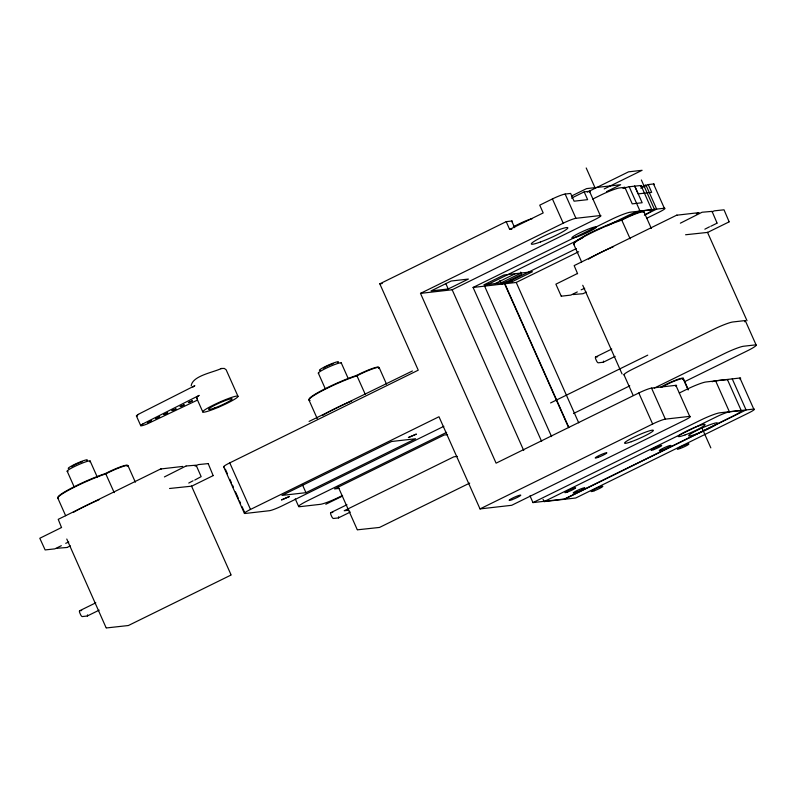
<?xml version="1.0" encoding="UTF-8"?>
<svg xmlns="http://www.w3.org/2000/svg" width="796" height="796" viewBox="0 0 796 796"><rect width="100%" height="100%" fill="white"/><g stroke="black" fill="none" stroke-linecap="round" stroke-linejoin="round"><path stroke-width="1.19" d="M66.784 539.031L106.087 627.716M582.752 285.276L622.054 373.961M231.069 574.851L191.478 485.988M717.067 223.049L712.072 211.398M164.404 476.933L185.985 466.028M680.371 223.179L702.052 212.243L712.052 211.378M61.64 527.479L39.8 538.265L45.133 549.927L54.854 548.862L61.332 545.688M213.149 475.6L208.254 463.73M577.379 273.545L555.887 284.172L561.24 296.192M729.146 221.815L724.022 209.816L714.281 210.84L712.092 211.885M716.967 223.208L710.728 226.313M230.85 575.13L128.365 625.527L106.316 627.964M309.087 421.412L412.428 370.976M194.761 480.068L201.149 476.645L196.124 465.192L186.194 465.978M188.742 483.053L193.06 480.784M704.848 229.188L709.495 226.81M137.589 414.865L138.424 414.348M141.907 424.566L142.743 424.049M729.017 221.915L707.694 232.402L685.585 234.76M224.074 466.934A10.686 1.174 -24 0 1 229.765 462.874L418.248 370.18L379.801 283.824L506.206 221.656L511.699 221.029L514.654 227.686M571.488 198.124L584.174 191.886L587.627 199.647L574.085 201.189L570.633 193.428L565.14 194.055A10.686 1.174 -24 0 0 552.414 198.93L539.738 205.169L543.19 212.93L509.659 229.417L506.206 221.656M571.448 196.055L586.592 188.612L620.641 184.722L606.582 191.637M513.37 226.711L519.838 223.527A10.686 1.174 -24 0 1 532.196 218.711M587.329 192.125L628.561 171.837L642.103 170.294L604.214 188.931M592.731 199.06L600.482 195.239A16.029 1.761 -24 0 1 619.567 187.936L624.87 187.329L632.233 203.866L642.163 202.741L634.8 186.194M242.064 506.664L245.098 513.48A10.686 1.174 -24 0 1 250.501 509.44L438.984 416.746L480.018 508.913L511.679 505.301L684.301 420.407A10.686 1.174 -24 0 0 689.704 416.368L675.874 385.324L651.536 388.1A10.686 1.174 -24 0 0 638.81 392.975L496.097 463.163L420.497 293.376L563.22 223.188A10.686 1.174 -24 0 1 575.936 218.313L600.284 215.537L589.488 191.279L584.174 191.886M641.397 187.04L645.855 184.851L656.65 209.099L644.382 215.139M640.83 188.214L648.233 184.572L653.546 183.966L664.342 208.224A10.686 1.174 -24 0 1 658.939 212.263L646.68 218.293M448.228 288.978L468.396 279.058L451.193 281.018L431.024 290.938L448.228 288.978L445.77 283.466M420.497 293.376L452.168 289.764L594.881 219.577A10.686 1.174 -24 0 0 600.284 215.537M541.638 441.402L473.093 287.455L611.278 219.497A16.029 1.761 -24 0 1 630.362 212.184L650.899 209.846A16.029 1.761 -24 0 1 645.148 214.711M582.682 237.815L484.565 286.062L551.588 436.616M607.209 225.746L627.278 215.875A10.686 1.174 -24 0 1 639.994 211L664.342 208.224M495.082 283.625L515.251 273.715M521.101 273.048L501.042 282.908L500.067 280.709M576.304 248.621L504.614 283.864L568.613 427.621M512.286 281.665L532.454 271.744L503.928 275.008L483.868 284.868L512.286 281.665L511.301 279.466M473.093 287.455L516.226 282.451L578.662 251.745M696.321 213.816L698.987 212.811M195.11 466.148L198.294 464.595L208.124 463.61M577.299 291.933L570.861 295.097L561.279 296.192M67.133 547.439L70.327 545.867M213.02 475.69L191.707 486.167L169.548 488.495M586.294 292.102L582.99 293.714L572.981 294.55M305.962 492.674L415.602 438.755L391.622 441.491L281.983 495.41L305.962 492.674L302.42 484.724M443.879 426.298L282.162 505.828A10.686 1.174 -24 0 1 269.446 510.704L245.098 513.48M79.62 610.771L95.799 602.811M603.438 361.105A2.398 0.786 63.8 0 1 603.199 362.25L598.254 362.807A2.398 0.786 63.8 0 1 596.463 360.727L595.816 359.255A2.398 0.786 63.8 0 1 595.667 356.986L611.766 349.046M446.626 432.367L307.813 500.634A16.029 1.761 -24 0 0 299.714 506.694L320.251 504.346A16.029 1.761 -24 0 0 339.335 497.042L342.559 495.45M87.311 615.985L99.182 610.144M603.278 362.23L615.149 356.389M325.813 504.266L342.559 496.037M550.583 402.935L647.755 355.145M330.768 512.674L346.947 504.724M332.827 512.435L330.847 512.654A2.398 0.786 63.8 0 0 330.997 514.932L331.643 516.395A2.398 0.786 63.8 0 0 333.434 518.475L338.38 517.917L350.33 512.057M573.488 413.532L629.765 385.851M654.272 388.1L724.519 353.553A16.029 1.761 -24 0 1 743.603 346.24L755.135 344.927A16.029 1.761 -24 0 1 747.036 350.986L685.048 381.463M469.7 483.092L379.513 527.44L357.384 529.818M679.316 393.005L686.878 389.284A16.029 1.761 -24 0 1 705.962 381.98L726.499 379.632A16.029 1.761 -24 0 1 727.474 380.13M480.018 508.913L652.64 424.019A10.686 1.174 -24 0 1 665.357 419.144L689.704 416.368M532.982 502.594L700.619 420.149A16.029 1.761 -24 0 1 719.703 412.835L740.23 410.487A16.029 1.761 -24 0 1 732.131 416.547L564.493 498.993L532.982 502.594L529.967 495.828M543.071 499.351L544.076 501.609L716.698 416.716A10.686 1.174 -24 0 1 729.415 411.84L753.762 409.064L739.932 378.01L715.594 380.786A10.686 1.174 -24 0 0 712.112 381.742M564.394 499.291L746.071 409.94L732.25 378.886M197.547 400.04L147.101 423.979A9.612 1.055 -24 0 1 140.733 425.731A9.612 1.055 -24 0 1 146.225 422.188L199.159 395.393A19.263 2.109 -24 0 0 197.338 398.119M622.89 188.254L624.87 187.329M581.16 289.804L584.732 288.301M65.71 543.32L68.764 542.056M698.699 212.671L676.59 215.228L574.155 265.605L577.607 273.725M221.109 368.598C213.089 372.488 192.443 375.772 191.179 385.831M221.567 368.508L224.283 368.429L226.124 369.742L238.004 396.368A19.263 2.109 -24 0 1 211.716 409.93A19.263 2.109 -24 0 1 211.438 406.05A19.263 2.109 -24 0 1 238.004 396.368M220.751 368.677L221.945 368.429M182.742 466.426L160.623 468.983L58.227 519.34L61.461 527.39M66.954 547.489L57.004 548.275M623.955 188.344A10.686 1.174 -24 0 1 629.198 186.752L640.103 185.587A16.029 1.761 -24 0 1 640.521 186.692M509.659 229.417L511.858 229.168M379.801 283.824L382.239 283.545M595.667 356.986L597.647 356.767M447.581 434.626L444.158 435.014L334.549 488.923L339.106 488.396M457.441 456.406L453.839 456.814L344.2 510.743L348.996 510.196M544.076 501.609L575.737 497.998L748.359 413.104A10.686 1.174 -24 0 0 753.762 409.064M81.68 610.522L79.7 610.751A2.398 0.786 63.8 0 0 79.849 613.019L80.496 614.482A2.398 0.786 63.8 0 0 82.287 616.572L87.232 616.005A2.398 0.786 63.8 0 0 87.47 614.87M676.729 215.179L677.247 215.308M160.762 468.934L161.28 469.063M707.445 232.233L747.016 320.698M574.374 243.904A31.522 3.463 -24 0 1 588.722 233.706A31.522 3.463 -24 0 1 621.577 219.706L630.183 238.89M621.577 219.706L621.636 219.805A14.955 1.642 -24 0 1 636.909 212.92A14.955 1.642 -24 0 1 643.009 212.094M309.365 399.463A31.522 3.463 -24 0 1 324.529 389.045A31.522 3.463 -24 0 1 356.757 375.374L365.364 394.557M58.407 497.659A31.522 3.463 -24 0 1 72.754 487.46A31.522 3.463 -24 0 1 105.609 473.471L114.216 492.644M745.404 320.907L756.2 345.165M641.168 185.826L651.904 209.945M727.494 379.732L741.235 410.587M683.157 378.777L688.152 389.98M298.709 506.594L295.256 498.873M648.233 184.572L651.685 192.334L638.143 193.886L634.691 186.125M641.367 179.976L654.501 209.477M643.944 211.865L651.327 228.442M629.198 186.752L639.994 211M715.594 380.786L729.415 411.84M683.247 378.239L688.192 389.334M586.204 167.966L595.289 188.363M701.744 427.482L710.828 447.879M565.14 194.055L575.936 218.313M651.536 388.1L665.357 419.144M573.747 244.282L581.627 261.983M552.414 198.93L563.22 223.188M638.81 392.975L652.64 424.019M632.989 395.025L623.974 374.747M520.693 272.103L521.698 274.361L501.53 284.281L500.017 280.898M516.226 282.451L578.712 422.815M504.873 283.744L568.881 427.502M452.168 289.764L523.728 450.496M379.125 367.533L386.508 384.11M341.285 362.956L348.041 378.13M318.33 373.135L325.086 388.309M308.928 399.95L317.296 418.756M338.081 486.605L357.235 529.629M229.765 462.874L250.501 509.44M196.503 397.801L202.771 411.87M225.377 469.182L227.397 473.729M229.935 479.401L231.447 482.814M232.462 485.082L233.467 487.351M235.497 491.898L238.531 498.714M239.536 500.983L240.551 503.261M223.656 466.755L244.392 513.32M136.405 415.93L140.723 425.641M127.977 465.62L135.36 482.197M90.137 461.043L97.381 477.311M67.182 471.222L74.426 487.49M57.78 498.037L65.66 515.738M653.546 183.966A10.686 1.174 -24 0 1 653.824 184.702M739.932 378.01A10.686 1.174 -24 0 1 739.872 379.025M589.488 191.279A10.686 1.174 -24 0 1 589.418 192.284M675.874 385.324A10.686 1.174 -24 0 1 675.814 386.329M511.699 221.029A10.686 1.174 -24 0 1 511.977 221.766M137.34 416.079A9.612 1.055 -24 0 1 141.907 412.487L194.841 385.692A19.263 2.109 -24 0 0 192.921 387.095M310.092 400.388A32.059 3.522 -24 0 1 322.161 390.796A32.059 3.522 -24 0 1 357.006 375.772A15.492 1.701 -24 0 1 373.443 368.598A15.492 1.701 -24 0 1 378.458 368.458M322.858 415.323A32.059 3.522 -24 0 1 351.623 401.055M356.757 375.374A14.955 1.642 -24 0 1 371.215 368.906A14.955 1.642 -24 0 1 378.418 367.394M318.788 373.304A12.557 1.373 -24 0 1 329.126 366.837A12.557 1.373 -24 0 1 341.136 363.314M320.3 370.419A10.418 1.144 -24 0 1 328.609 364.996A10.418 1.144 -24 0 1 337.852 362.638M323.574 368.15A6.408 0.706 -24 0 1 333.106 363.732M338.618 516.773A2.398 0.786 63.8 0 1 338.38 517.917M58.566 498.455A32.059 3.522 -24 0 1 71.64 488.565A32.059 3.522 -24 0 1 105.858 473.859A15.492 1.701 -24 0 1 121.43 466.993A15.492 1.701 -24 0 1 127.798 466.068M73.441 512.345A32.059 3.522 -24 0 1 99.052 499.749M105.609 473.471A14.955 1.642 -24 0 1 121.231 466.585A14.955 1.642 -24 0 1 126.902 465.998M68.018 471.371A12.557 1.373 -24 0 1 78.257 464.804A12.557 1.373 -24 0 1 89.58 461.809M68.794 468.555A10.418 1.144 -24 0 1 77.461 463.083A10.418 1.144 -24 0 1 86.993 460.486M72.028 466.864A6.408 0.706 -24 0 1 72.008 466.605M72.685 466.058A6.408 0.706 -24 0 1 82.346 461.71M660.71 387.254A13.641 1.492 -24 0 1 676.53 379.821A13.641 1.492 -24 0 1 682.61 379.125M744.758 321.773A16.029 1.761 -24 0 0 744.33 320.669L732.808 321.982A16.029 1.761 -24 0 0 713.723 329.295L633.138 368.926A16.029 1.761 -24 0 0 624.601 375.015M661.675 387.174A13.353 1.463 -24 0 1 676.282 380.369A13.353 1.463 -24 0 1 682.928 379.204M574.224 244.641A32.059 3.522 -24 0 1 588.234 234.482A32.059 3.522 -24 0 1 621.825 220.104A15.492 1.701 -24 0 1 637.695 213.129A15.492 1.701 -24 0 1 643.636 212.452M588.513 259.128A32.059 3.522 -24 0 1 613.587 246.601M281.635 499.878L289.445 496.495L281.635 499.878M408.418 437.531L416.218 434.158L408.418 437.531M147.588 422.616L151.469 420.935L147.588 422.616M155.747 418.606L159.618 416.925L155.747 418.606M163.906 414.597L167.777 412.915L163.986 414.517M172.065 410.587L175.936 408.945L172.065 410.587M180.224 406.567L184.095 404.895L180.224 406.567M188.373 402.557L192.254 400.885L188.373 402.557M695.346 434.397A15.761 1.731 -24 0 0 717.435 423.183A15.761 1.731 -24 0 0 696.311 430.706A15.761 1.731 -24 0 0 695.346 434.397M662.182 450.038A6.408 0.706 -24 0 0 670.938 445.521A6.408 0.706 -24 0 0 662.103 448.735A6.408 0.706 -24 0 0 662.182 450.038M576.095 492.376A6.408 0.706 -24 0 0 584.851 487.858A6.408 0.706 -24 0 0 576.025 491.072A6.408 0.706 -24 0 0 576.095 492.376M631.288 441.71A15.761 1.731 -24 0 0 653.377 430.487A15.761 1.731 -24 0 0 632.253 438.009A15.761 1.731 -24 0 0 631.288 441.71M598.114 457.352A6.408 0.706 -24 0 0 606.88 452.834A6.408 0.706 -24 0 0 598.045 456.048A6.408 0.706 -24 0 0 598.114 457.352M512.037 499.689A6.408 0.706 -24 0 0 520.793 495.172A6.408 0.706 -24 0 0 511.967 498.386A6.408 0.706 -24 0 0 512.037 499.689M540.464 241.974A20.009 2.199 -24 0 0 567.846 227.865A20.009 2.199 -24 0 0 540.335 237.875A20.009 2.199 -24 0 0 540.464 241.974M578.095 236.472A13.353 1.463 -24 0 0 596.353 227.059A13.353 1.463 -24 0 0 577.956 233.765A13.353 1.463 -24 0 0 578.095 236.472M214.532 408.02A12.826 1.403 -24 0 0 232.114 398.965A12.826 1.403 -24 0 0 214.512 405.363A12.826 1.403 -24 0 0 214.532 408.02M594.105 490.834A6.408 0.706 -24 0 0 602.861 486.316A6.408 0.706 -24 0 0 594.025 489.53A6.408 0.706 -24 0 0 594.105 490.834M680.182 448.496A6.408 0.706 -24 0 0 688.948 443.979A6.408 0.706 -24 0 0 680.112 447.193A6.408 0.706 -24 0 0 680.182 448.496M685.107 434.915A14.696 1.612 -24 0 0 705.117 424.576A14.696 1.612 -24 0 0 684.829 431.989A14.696 1.612 -24 0 0 685.107 434.915M567.608 491.988A5.88 0.647 -24 0 0 575.637 487.849A5.88 0.647 -24 0 0 567.538 490.794A5.88 0.647 -24 0 0 567.608 491.988M653.685 449.65A5.88 0.647 -24 0 0 661.715 445.511A5.88 0.647 -24 0 0 653.625 448.456A5.88 0.647 -24 0 0 653.685 449.65"/></g></svg>
